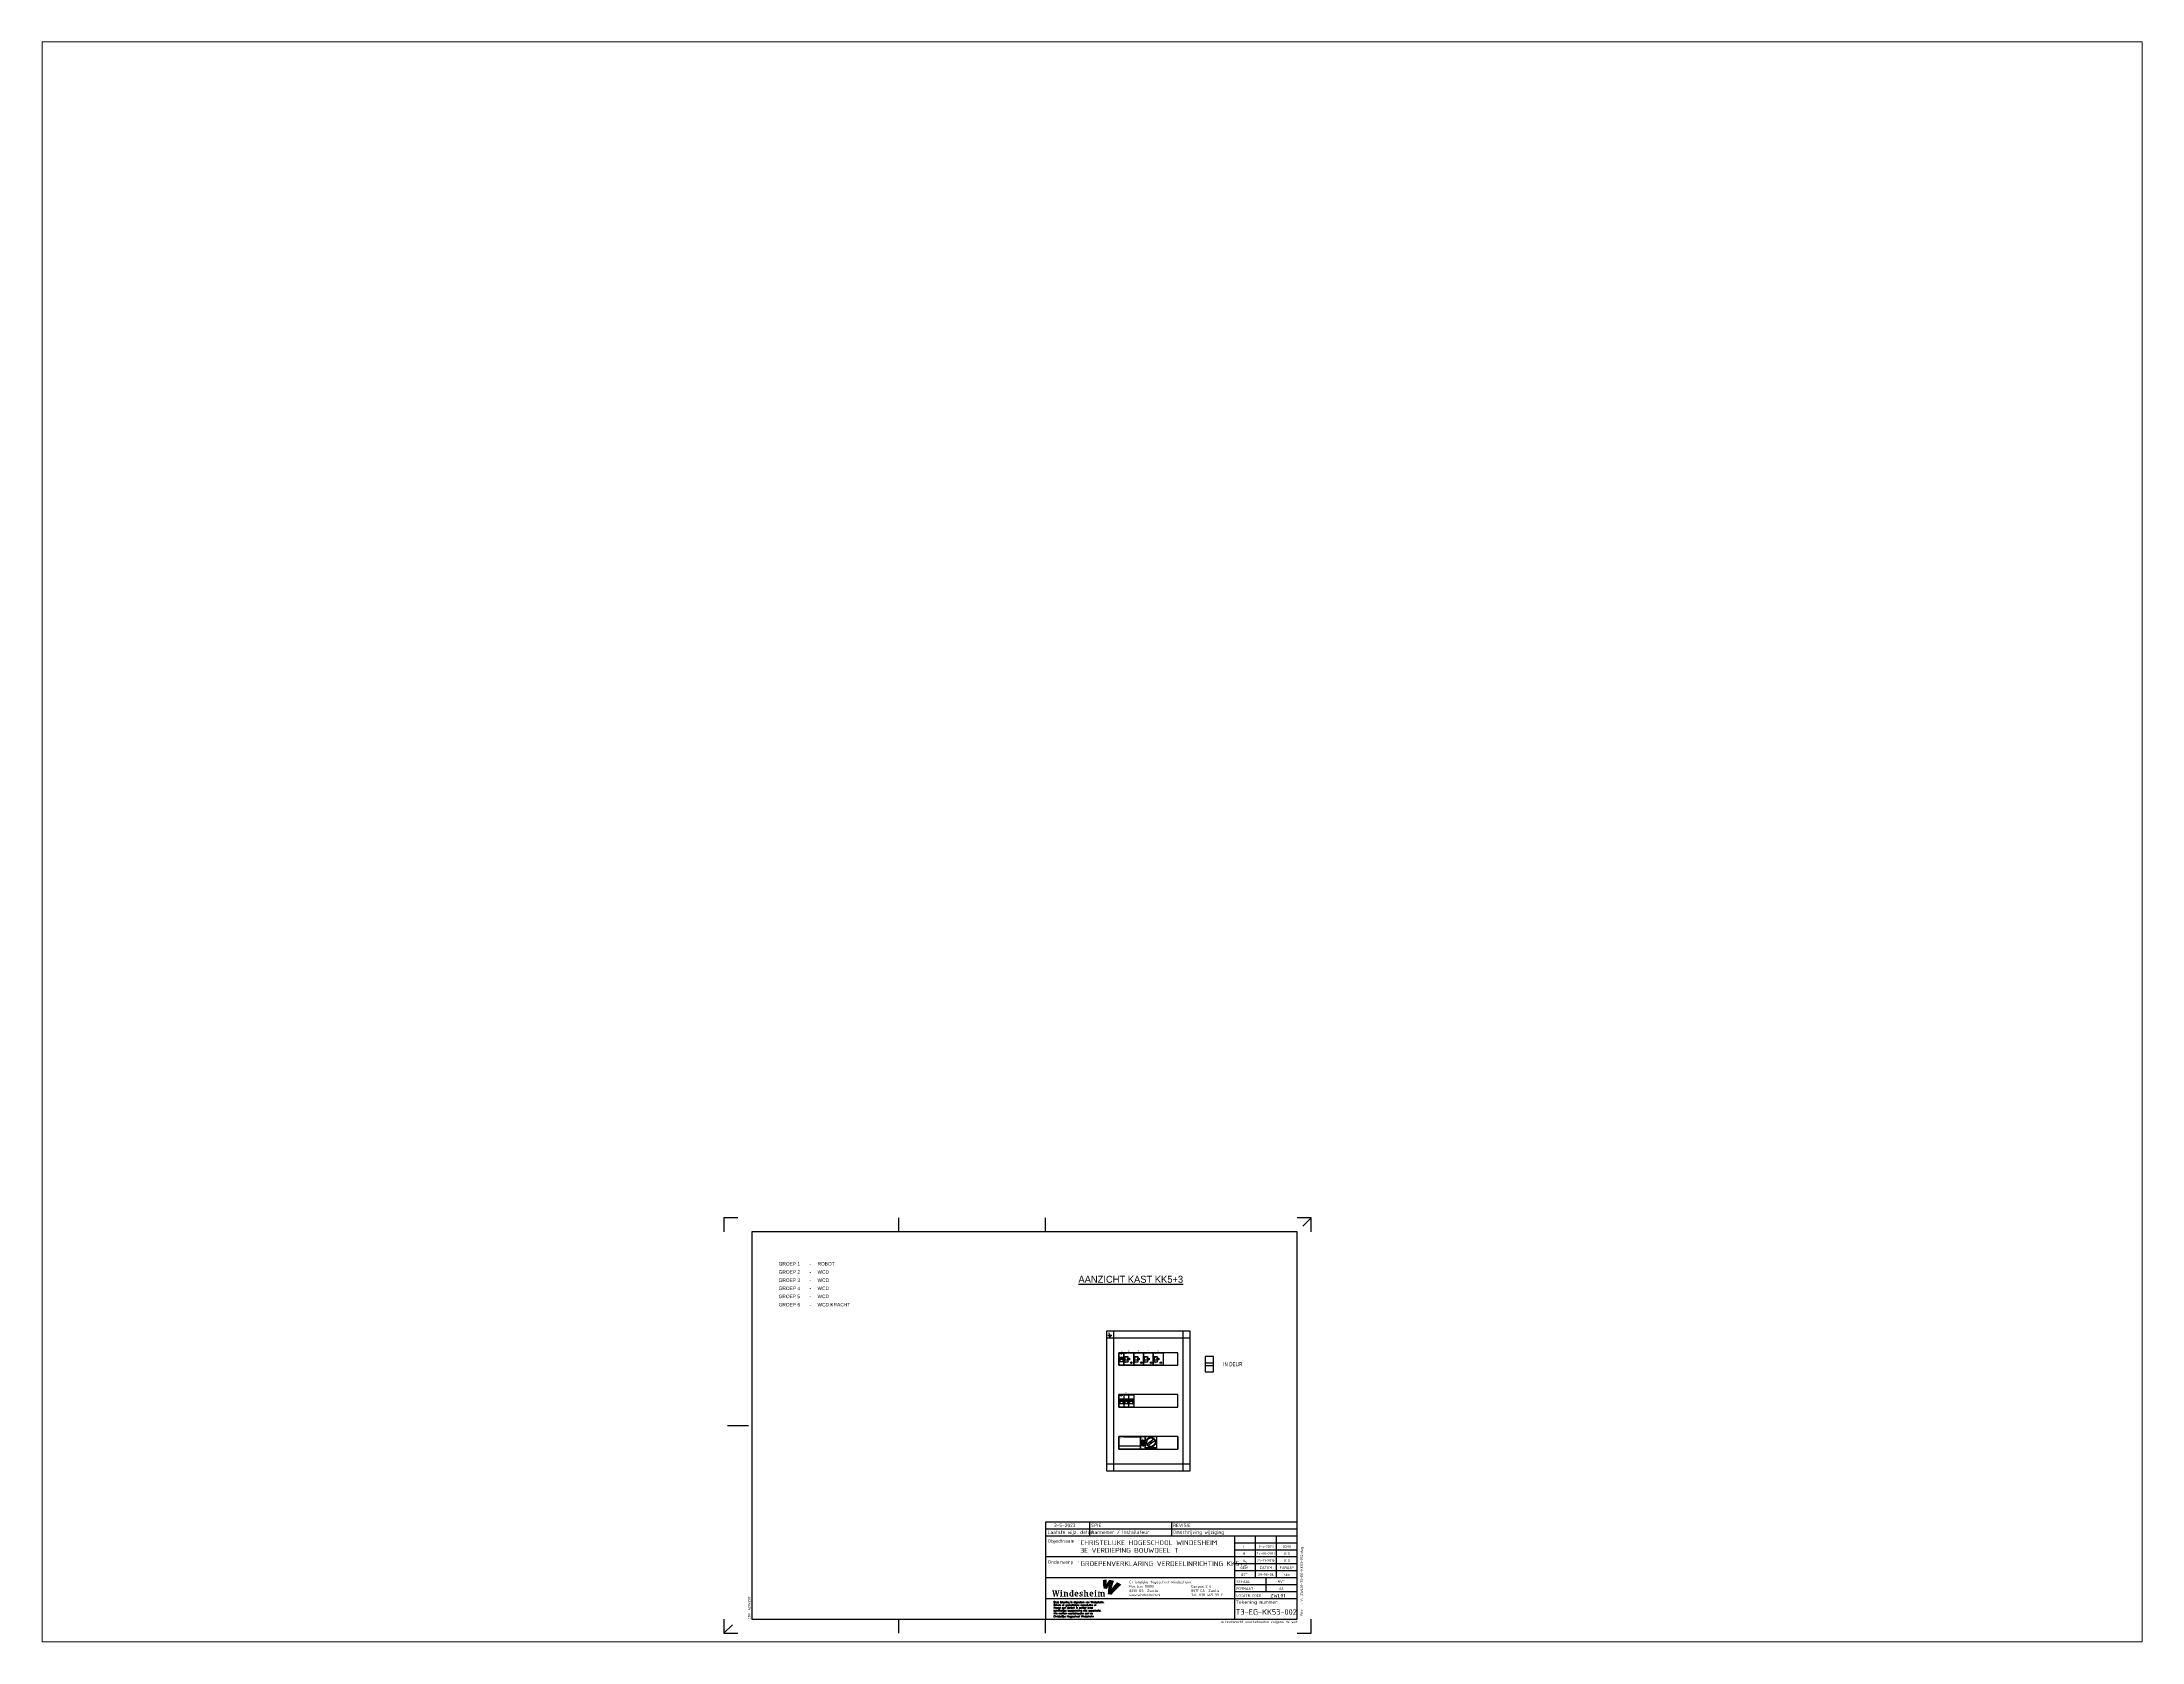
# Paper-space layout 'Layout1' of a CAD drawing. Header units: millimetres. Extents: x 27 to 240, y 20 to 183.
# The model-space entities are those that its viewports show. They can reach past a viewport. Long polylines and large blocks are cut down to what shows.
import ezdxf
from ezdxf.enums import TextEntityAlignment as Align

# ---------------------------------------------------------------- set-up
doc = ezdxf.new("R2010")
doc.units = ezdxf.units.MM
doc.layers.get('0').update_dxf_attribs({"linetype": 'CONTINUOUS'})
for name, color, linetype in [('00att018', 1, 'CONTINUOUS'), ('00att025', 2, 'CONTINUOUS'), ('00att035', 3, 'CONTINUOUS'), ('00att050', 4, 'CONTINUOUS'), ('00kad018', 1, 'CONTINUOUS'), ('00kad025', 2, 'CONTINUOUS'), ('00kad070', 5, 'CONTINUOUS'), ('BL$2----_KADER', 7, 'CONTINUOUS'), ('BL$4----_STEMPEL', 7, 'CONTINUOUS'), ('EL6-----', 7, 'CONTINUOUS'), ('KAST AANZICHT', 1, 'CONTINUOUS'), ('LAAG_1', 160, 'CONTINUOUS')]:
    doc.layers.add(name, color=color, linetype=linetype)
doc.styles.add('BERT', font='arial.ttf')
doc.styles.add('BURO-035', font='BUROFONT.shx', dxfattribs={"height": 3.5})
doc.styles.add('BURO-050', font='BUROFONT.shx', dxfattribs={"height": 5})
doc.styles.add('EDU', font='ROMANS.SHX', dxfattribs={"height": 2.5})
doc.styles.add('GREEN', font='txt')
doc.styles.add('ISO', font='isocp.shx')
doc.styles.add('NOOTER', font='arial.ttf')
doc.styles.get("Standard").update_dxf_attribs({"font": 'ISOCP'})

# ---------------------------------------------------------------- blocks, each defined once
blk = doc.blocks.new('a3-windesheim-hor')
at = {"layer": '00kad018', "color": 1}
for p, q in [((0, 297), (0, 287)), ((10, 297), (0, 297)), ((125, 287), (125, 297)), ((230, 287), (230, 297)), ((420, 297), (410, 297)), ((420, 297), (414, 291)), ((420, 287), (420, 297)), ((2.5, 148.5), (17.5, 148.5)), ((0, 10), (0, 0)), ((0, 0), (6, 6)), ((0, 0), (10, 0)), ((125, 0), (125, 10)), ((230, 0), (230, 10)), ((410, 0), (420, 0)), ((420, 0), (420, 10))]:
    blk.add_line(p, q, dxfattribs=at)
at = {"layer": '00kad070', "color": 5}
for p, q in [((20, 287), (20, 10)), ((410, 287), (20, 287)), ((410, 10), (410, 287)), ((20, 10), (410, 10))]:
    blk.add_line(p, q, dxfattribs=at)
at = {"layer": '00att018', "color": 1, "style": 'ISO'}
blk.add_text('afm. 420x297', height=1.8, rotation=90, dxfattribs=at).set_placement((19, 10))
blk.add_text('Auteursrecht voorbehouden volgens de wet', height=1.8, dxfattribs=at).set_placement((410.1, 7.2), align=Align.RIGHT)
blk = doc.blocks.new('AI9-BLK4')
at = {"layer": 'LAAG_1'}
h = blk.add_hatch(color=40, dxfattribs=at)
edge = h.paths.add_edge_path()
edge.add_spline(control_points=[(7.1, 7.2), (4.8, 4.7), (2.6, 2.6), (-0.7, -2.1), (0, 0.5), (1.3, 5.9), (2.6, 9), (0.7, 9.7), (-2.2, 10.3), (-4.1, 10.4), (-5.5, 8.8), (-7.5, 5.5), (-8.1, 4.4), (-8, 6.9), (-7.7, 9.3), (-7.6, 10.6), (-9.6, 10.7), (-11, 10.6), (-13.2, 10.3), (-13.3, 6), (-13.1, 2), (-12, -2), (-10.8, -2.1), (-7.6, -2.4), (-7.6, -2.4), (-7.1, -1.7), (-6.1, 0), (-5, 1.4), (-5.4, -0.9), (-5.9, -4.1), (-6.1, -7.2), (-6.1, -8.1), (-6.2, -9.1), (-6.2, -10.1), (-4.7, -10.2), (-1, -10.6), (-0.7, -10.6), (-0.7, -10.6), (-0.7, -10.6), (-0.7, -10.6), (-0.7, -10.6), (-0.7, -10.6), (-0.7, -10.6), (0.7, -8.8), (2.3, -7), (3.6, -5.5), (4.7, -4.4), (5.7, -3.3), (6.7, -2.4), (9.3, 0.1), (11.5, 2.1), (13.2, 3.5), (11, 5.1), (9.5, 6.1), (7.1, 7.2)], knot_values=[0, 0, 0, 0, 1, 1, 1, 2, 2, 2, 3, 3, 3, 4, 4, 4, 5, 5, 5, 6, 6, 6, 7, 7, 7, 8, 8, 8, 9, 9, 9, 10, 10, 10, 11, 11, 11, 12, 12, 12, 13, 13, 13, 14, 14, 14, 15, 15, 15, 16, 16, 16, 17, 17, 17, 18, 18, 18, 18], degree=3, periodic=0)
h = blk.add_hatch(color=154, dxfattribs=at)
edge = h.paths.add_edge_path()
edge.add_spline(control_points=[(-0.7, -10.6), (-0.7, -10.6), (-0.7, -10.6), (-0.7, -10.6), (-0.7, -10.6), (-0.7, -10.6), (-0.7, -10.6)], knot_values=[0, 0, 0, 0, 1, 1, 1, 2, 2, 2, 2], degree=3, periodic=0)
h = blk.add_hatch(color=154, dxfattribs=at)
edge = h.paths.add_edge_path()
edge.add_spline(control_points=[(-0.7, -10.6), (-0.7, -10.6), (-0.7, -10.6), (-0.7, -10.6), (-0.7, -10.6), (-0.7, -10.6), (-0.7, -10.6)], knot_values=[0, 0, 0, 0, 1, 1, 1, 2, 2, 2, 2], degree=3, periodic=0)
blk = doc.blocks.new('AI9-BLK3')
at = {"layer": 'LAAG_1'}
h = blk.add_hatch(color=154, dxfattribs=at)
edge = h.paths.add_edge_path()
edge.add_spline(control_points=[(-27.8, 3.2), (-27.8, 3.2), (-29.8, -4.7), (-29.8, -4.7), (-29.8, -4.7), (-31.2, -4.7), (-31.2, -4.7), (-31.2, -4.7), (-32.5, 1.8), (-32.5, 1.8), (-32.5, 1.8), (-33.9, -4.7), (-33.9, -4.7), (-33.9, -4.7), (-35.4, -4.7), (-35.4, -4.7), (-35.4, -4.7), (-37.2, 3.2), (-37.2, 3.2), (-37.2, 3.2), (-38, 3.2), (-38, 3.2), (-38, 3.2), (-38, 4.2), (-38, 4.2), (-38, 4.2), (-34.8, 4.2), (-34.8, 4.2), (-34.8, 4.2), (-34.8, 3.2), (-34.8, 3.2), (-34.8, 3.2), (-35.4, 3.2), (-35.4, 3.2), (-35.4, 3.2), (-34.4, -2.1), (-34.4, -2.1), (-34.4, -2.1), (-33.2, 3.3), (-33.2, 3.3), (-33.2, 3.3), (-33.7, 3.3), (-33.7, 3.3), (-33.7, 3.3), (-33.7, 4.2), (-33.7, 4.2), (-33.7, 4.2), (-31.3, 4.2), (-31.3, 4.2), (-31.3, 4.2), (-30.2, -2.1), (-30.2, -2.1), (-30.2, -2.1), (-29, 3.2), (-29, 3.2), (-29, 3.2), (-29.8, 3.2), (-29.8, 3.2), (-29.8, 3.2), (-29.8, 4.2), (-29.8, 4.2), (-29.8, 4.2), (-27.2, 4.2), (-27.2, 4.2), (-27.2, 4.2), (-27.2, 3.2), (-27.2, 3.2), (-27.2, 3.2), (-27.8, 3.2), (-27.8, 3.2)], knot_values=[0, 0, 0, 0, 1, 1, 1, 2, 2, 2, 3, 3, 3, 4, 4, 4, 5, 5, 5, 6, 6, 6, 7, 7, 7, 8, 8, 8, 9, 9, 9, 10, 10, 10, 11, 11, 11, 12, 12, 12, 13, 13, 13, 14, 14, 14, 15, 15, 15, 16, 16, 16, 17, 17, 17, 18, 18, 18, 19, 19, 19, 20, 20, 20, 21, 21, 21, 22, 22, 22, 23, 23, 23, 23], degree=3, periodic=0)
h = blk.add_hatch(color=154, dxfattribs=at)
edge = h.paths.add_edge_path()
edge.add_spline(control_points=[(-26.4, -4.7), (-26.4, -4.7), (-26.4, -3.9), (-26.4, -3.9), (-26.4, -3.9), (-25.5, -3.9), (-25.5, -3.9), (-25.5, -3.9), (-25.5, 1.2), (-25.5, 1.2), (-25.5, 1.2), (-26.4, 1.2), (-26.4, 1.2), (-26.4, 1.2), (-26.4, 2), (-26.4, 2), (-26.4, 2), (-23.8, 2), (-23.8, 2), (-23.8, 2), (-23.8, -3.9), (-23.8, -3.9), (-23.8, -3.9), (-22.9, -3.9), (-22.9, -3.9), (-22.9, -3.9), (-22.9, -4.7), (-22.9, -4.7), (-22.9, -4.7), (-26.4, -4.7), (-26.4, -4.7)], knot_values=[0, 0, 0, 0, 1, 1, 1, 2, 2, 2, 3, 3, 3, 4, 4, 4, 5, 5, 5, 6, 6, 6, 7, 7, 7, 8, 8, 8, 9, 9, 9, 10, 10, 10, 10], degree=3, periodic=0)
edge = h.paths.add_edge_path()
edge.add_spline(control_points=[(-24.7, 2.7), (-25.2, 2.7), (-25.7, 3.2), (-25.7, 3.7), (-25.7, 4.3), (-25.2, 4.8), (-24.7, 4.8), (-24.1, 4.8), (-23.6, 4.3), (-23.6, 3.7), (-23.6, 3.2), (-24.1, 2.7), (-24.7, 2.7)], knot_values=[0, 0, 0, 0, 1, 1, 1, 2, 2, 2, 3, 3, 3, 4, 4, 4, 4], degree=3, periodic=0)
h = blk.add_hatch(color=154, dxfattribs=at)
edge = h.paths.add_edge_path()
edge.add_spline(control_points=[(-17, -4.7), (-17, -4.7), (-17, -0.9), (-17, -0.9), (-17, -0.3), (-17.2, 0.2), (-17.5, 0.5), (-17.9, 0.9), (-18.3, 1.1), (-18.9, 1.1), (-19, 1.1), (-19, 1.1), (-19.1, 1.1), (-19.1, 1.1), (-19.1, -3.9), (-19.1, -3.9), (-19.1, -3.9), (-18.2, -3.9), (-18.2, -3.9), (-18.2, -3.9), (-18.2, -4.7), (-18.2, -4.7), (-18.2, -4.7), (-21.7, -4.7), (-21.7, -4.7), (-21.7, -4.7), (-21.7, -3.9), (-21.7, -3.9), (-21.7, -3.9), (-20.8, -3.9), (-20.8, -3.9), (-20.8, -3.9), (-20.8, 1.2), (-20.8, 1.2), (-20.8, 1.2), (-21.7, 1.2), (-21.7, 1.2), (-21.7, 1.2), (-21.7, 2), (-21.7, 2), (-21.7, 2), (-19.4, 2), (-19.4, 2), (-19.1, 2), (-18.9, 2), (-18.6, 2), (-17, 2), (-16.3, 1.9), (-15.9, 1.4), (-15.5, 1), (-15.3, 0.6), (-15.3, -0.2), (-15.3, -0.2), (-15.3, -3.9), (-15.3, -3.9), (-15.3, -3.9), (-14.5, -3.9), (-14.5, -3.9), (-14.5, -3.9), (-14.5, -4.7), (-14.5, -4.7), (-14.5, -4.7), (-17, -4.7), (-17, -4.7)], knot_values=[0, 0, 0, 0, 1, 1, 1, 2, 2, 2, 3, 3, 3, 4, 4, 4, 5, 5, 5, 6, 6, 6, 7, 7, 7, 8, 8, 8, 9, 9, 9, 10, 10, 10, 11, 11, 11, 12, 12, 12, 13, 13, 13, 14, 14, 14, 15, 15, 15, 16, 16, 16, 17, 17, 17, 18, 18, 18, 19, 19, 19, 20, 20, 20, 21, 21, 21, 21], degree=3, periodic=0)
h = blk.add_hatch(color=154, dxfattribs=at)
edge = h.paths.add_edge_path(flags=16)
edge.add_spline(control_points=[(-6.8, -4.7), (-6.8, -4.7), (-6.8, -3.9), (-6.8, -3.9), (-6.8, -3.9), (-7.6, -3.9), (-7.6, -3.9), (-7.6, -3.9), (-7.6, 4.5), (-7.6, 4.5), (-7.6, 4.5), (-10.2, 4.5), (-10.2, 4.5), (-10.2, 4.5), (-10.2, 3.6), (-10.2, 3.6), (-10.2, 3.6), (-9.3, 3.6), (-9.3, 3.6), (-9.3, 3.6), (-9.3, 2), (-9.3, 2), (-9.6, 2), (-9.8, 2), (-10.2, 2), (-11.9, 2), (-13.2, 0.7), (-13.2, -1.5), (-13.2, -3.8), (-12.3, -4.8), (-10.3, -4.8), (-9.9, -4.8), (-9.3, -4.7), (-9.1, -4.7), (-9.1, -4.7), (-6.8, -4.7), (-6.8, -4.7)], knot_values=[0, 0, 0, 0, 1, 1, 1, 2, 2, 2, 3, 3, 3, 4, 4, 4, 5, 5, 5, 6, 6, 6, 7, 7, 7, 8, 8, 8, 9, 9, 9, 10, 10, 10, 11, 11, 11, 12, 12, 12, 12], degree=3, periodic=0)
edge = h.paths.add_edge_path()
edge.add_spline(control_points=[(-9.3, -3.7), (-9.5, -3.8), (-9.6, -3.8), (-9.8, -3.8), (-10.8, -3.8), (-11.5, -3.1), (-11.5, -1.2), (-11.5, 0.4), (-10.9, 1.1), (-10, 1.1), (-9.7, 1.1), (-9.5, 1), (-9.3, 1), (-9.3, 1), (-9.3, -3.7), (-9.3, -3.7)], knot_values=[0, 0, 0, 0, 1, 1, 1, 2, 2, 2, 3, 3, 3, 4, 4, 4, 5, 5, 5, 5], degree=3, periodic=0)
h = blk.add_hatch(color=154, dxfattribs=at)
edge = h.paths.add_edge_path(flags=16)
edge.add_spline(control_points=[(-0.4, -1.4), (-0.4, 1), (-1.2, 2.1), (-3, 2.1), (-4.8, 2.1), (-5.9, 0.7), (-5.9, -1.4), (-5.9, -3.6), (-4.8, -4.8), (-2.7, -4.8), (-1.9, -4.8), (-1.2, -4.6), (-0.7, -4.4), (-0.7, -4.4), (-0.7, -3.5), (-0.7, -3.5), (-1.2, -3.6), (-1.6, -3.6), (-2, -3.6), (-3.4, -3.6), (-4.2, -2.5), (-4.2, -1.4), (-4.2, -1.4), (-0.4, -1.4), (-0.4, -1.4)], knot_values=[0, 0, 0, 0, 1, 1, 1, 2, 2, 2, 3, 3, 3, 4, 4, 4, 5, 5, 5, 6, 6, 6, 7, 7, 7, 8, 8, 8, 8], degree=3, periodic=0)
edge = h.paths.add_edge_path()
edge.add_spline(control_points=[(-2.2, -0.5), (-2.2, -0.5), (-4.2, -0.5), (-4.2, -0.5), (-4.2, 0.5), (-3.8, 1.1), (-3.2, 1.1), (-2.6, 1.1), (-2.2, 0.6), (-2.2, -0.5)], knot_values=[0, 0, 0, 0, 1, 1, 1, 2, 2, 2, 3, 3, 3, 3], degree=3, periodic=0)
h = blk.add_hatch(color=154, dxfattribs=at)
edge = h.paths.add_edge_path()
edge.add_spline(control_points=[(3.2, -4.8), (2.4, -4.8), (1.5, -4.6), (1.3, -4.5), (1.3, -4.5), (1.3, -2.7), (1.3, -2.7), (1.3, -2.7), (2.3, -2.7), (2.3, -2.7), (2.3, -2.7), (2.3, -3.6), (2.3, -3.6), (2.6, -3.7), (2.9, -3.8), (3.3, -3.8), (4.1, -3.8), (4.5, -3.5), (4.5, -3), (4.5, -2.5), (4.1, -2.3), (3.5, -2.1), (3.5, -2.1), (2.7, -1.8), (2.7, -1.8), (1.8, -1.5), (1.3, -1), (1.3, 0.1), (1.3, 1.2), (2.3, 2.1), (3.9, 2.1), (4.6, 2.1), (5.3, 2), (5.7, 1.9), (5.7, 1.9), (5.7, 0), (5.7, 0), (5.7, 0), (4.7, 0), (4.7, 0), (4.7, 0), (4.7, 1), (4.7, 1), (4.4, 1.1), (4.2, 1.1), (3.9, 1.1), (3.2, 1.1), (2.8, 0.8), (2.8, 0.4), (2.8, 0), (3, -0.2), (3.6, -0.4), (3.6, -0.4), (4.4, -0.7), (4.4, -0.7), (5.4, -1), (6, -1.6), (6, -2.6), (6, -4), (4.8, -4.8), (3.2, -4.8)], knot_values=[0, 0, 0, 0, 1, 1, 1, 2, 2, 2, 3, 3, 3, 4, 4, 4, 5, 5, 5, 6, 6, 6, 7, 7, 7, 8, 8, 8, 9, 9, 9, 10, 10, 10, 11, 11, 11, 12, 12, 12, 13, 13, 13, 14, 14, 14, 15, 15, 15, 16, 16, 16, 17, 17, 17, 18, 18, 18, 19, 19, 19, 20, 20, 20, 20], degree=3, periodic=0)
h = blk.add_hatch(color=154, dxfattribs=at)
edge = h.paths.add_edge_path()
edge.add_spline(control_points=[(11.8, -4.7), (11.8, -4.7), (11.8, -1), (11.8, -1), (11.8, -0.3), (11.7, 0.2), (11.3, 0.5), (10.9, 0.9), (10.5, 1.1), (10, 1.1), (9.9, 1.1), (9.8, 1.1), (9.7, 1.1), (9.7, 1.1), (9.7, -3.9), (9.7, -3.9), (9.7, -3.9), (10.6, -3.9), (10.6, -3.9), (10.6, -3.9), (10.6, -4.7), (10.6, -4.7), (10.6, -4.7), (7.1, -4.7), (7.1, -4.7), (7.1, -4.7), (7.1, -3.9), (7.1, -3.9), (7.1, -3.9), (8, -3.9), (8, -3.9), (8, -3.9), (8, 3.6), (8, 3.6), (8, 3.6), (7.2, 3.6), (7.2, 3.6), (7.2, 3.6), (7.2, 4.5), (7.2, 4.5), (7.2, 4.5), (9.7, 4.5), (9.7, 4.5), (9.7, 4.5), (9.7, 2), (9.7, 2), (9.9, 2), (10.2, 2), (10.5, 2), (11.9, 2), (12.5, 1.8), (13, 1.4), (13.4, 1), (13.5, 0.5), (13.5, -0.2), (13.5, -0.2), (13.5, -3.9), (13.5, -3.9), (13.5, -3.9), (14.3, -3.9), (14.3, -3.9), (14.3, -3.9), (14.3, -4.7), (14.3, -4.7), (14.3, -4.7), (11.8, -4.7), (11.8, -4.7)], knot_values=[0, 0, 0, 0, 1, 1, 1, 2, 2, 2, 3, 3, 3, 4, 4, 4, 5, 5, 5, 6, 6, 6, 7, 7, 7, 8, 8, 8, 9, 9, 9, 10, 10, 10, 11, 11, 11, 12, 12, 12, 13, 13, 13, 14, 14, 14, 15, 15, 15, 16, 16, 16, 17, 17, 17, 18, 18, 18, 19, 19, 19, 20, 20, 20, 21, 21, 21, 22, 22, 22, 22], degree=3, periodic=0)
h = blk.add_hatch(color=154, dxfattribs=at)
edge = h.paths.add_edge_path(flags=16)
edge.add_spline(control_points=[(21.1, -1.4), (21.1, 1), (20.4, 2.1), (18.5, 2.1), (16.7, 2.1), (15.6, 0.7), (15.6, -1.4), (15.6, -3.6), (16.8, -4.8), (18.9, -4.8), (19.6, -4.8), (20.3, -4.6), (20.8, -4.4), (20.8, -4.4), (20.8, -3.5), (20.8, -3.5), (20.4, -3.6), (19.9, -3.6), (19.5, -3.6), (18.1, -3.6), (17.3, -2.5), (17.3, -1.4), (17.3, -1.4), (21.1, -1.4), (21.1, -1.4)], knot_values=[0, 0, 0, 0, 1, 1, 1, 2, 2, 2, 3, 3, 3, 4, 4, 4, 5, 5, 5, 6, 6, 6, 7, 7, 7, 8, 8, 8, 8], degree=3, periodic=0)
edge = h.paths.add_edge_path()
edge.add_spline(control_points=[(19.3, -0.5), (19.3, -0.5), (17.3, -0.5), (17.3, -0.5), (17.3, 0.5), (17.8, 1.1), (18.4, 1.1), (18.9, 1.1), (19.3, 0.6), (19.3, -0.5)], knot_values=[0, 0, 0, 0, 1, 1, 1, 2, 2, 2, 3, 3, 3, 3], degree=3, periodic=0)
h = blk.add_hatch(color=154, dxfattribs=at)
edge = h.paths.add_edge_path()
edge.add_spline(control_points=[(22.5, -4.7), (22.5, -4.7), (22.5, -3.9), (22.5, -3.9), (22.5, -3.9), (23.4, -3.9), (23.4, -3.9), (23.4, -3.9), (23.4, 1.2), (23.4, 1.2), (23.4, 1.2), (22.5, 1.2), (22.5, 1.2), (22.5, 1.2), (22.5, 2), (22.5, 2), (22.5, 2), (25.1, 2), (25.1, 2), (25.1, 2), (25.1, -3.9), (25.1, -3.9), (25.1, -3.9), (26, -3.9), (26, -3.9), (26, -3.9), (26, -4.7), (26, -4.7), (26, -4.7), (22.5, -4.7), (22.5, -4.7)], knot_values=[0, 0, 0, 0, 1, 1, 1, 2, 2, 2, 3, 3, 3, 4, 4, 4, 5, 5, 5, 6, 6, 6, 7, 7, 7, 8, 8, 8, 9, 9, 9, 10, 10, 10, 10], degree=3, periodic=0)
edge = h.paths.add_edge_path()
edge.add_spline(control_points=[(24.2, 2.7), (23.6, 2.7), (23.2, 3.2), (23.2, 3.7), (23.2, 4.3), (23.6, 4.8), (24.2, 4.8), (24.8, 4.8), (25.3, 4.3), (25.3, 3.7), (25.3, 3.2), (24.8, 2.7), (24.2, 2.7)], knot_values=[0, 0, 0, 0, 1, 1, 1, 2, 2, 2, 3, 3, 3, 4, 4, 4, 4], degree=3, periodic=0)
h = blk.add_hatch(color=154, dxfattribs=at)
edge = h.paths.add_edge_path()
edge.add_spline(control_points=[(35.5, -4.7), (35.5, -4.7), (35.5, -0.9), (35.5, -0.9), (35.5, -0.3), (35.3, 0.2), (35, 0.5), (34.7, 0.9), (34.2, 1.1), (33.5, 1.1), (33.4, 1.1), (33.3, 1), (33.2, 1), (33.4, 0.8), (33.5, 0.3), (33.5, -0.1), (33.5, -0.1), (33.5, -3.9), (33.5, -3.9), (33.5, -3.9), (34.3, -3.9), (34.3, -3.9), (34.3, -3.9), (34.3, -4.7), (34.3, -4.7), (34.3, -4.7), (31.8, -4.7), (31.8, -4.7), (31.8, -4.7), (31.8, -0.9), (31.8, -0.9), (31.8, -0.2), (31.6, 0.2), (31.3, 0.5), (30.9, 0.9), (30.5, 1.1), (30, 1.1), (30, 1.1), (29.9, 1.1), (29.8, 1.1), (29.8, 1.1), (29.8, -3.9), (29.8, -3.9), (29.8, -3.9), (30.6, -3.9), (30.6, -3.9), (30.6, -3.9), (30.6, -4.7), (30.6, -4.7), (30.6, -4.7), (27.2, -4.7), (27.2, -4.7), (27.2, -4.7), (27.2, -3.9), (27.2, -3.9), (27.2, -3.9), (28.1, -3.9), (28.1, -3.9), (28.1, -3.9), (28.1, 1.2), (28.1, 1.2), (28.1, 1.2), (27.2, 1.2), (27.2, 1.2), (27.2, 1.2), (27.2, 2), (27.2, 2), (27.2, 2), (29.6, 2), (29.6, 2), (29.9, 2), (30.2, 2), (30.4, 2), (31.4, 2), (31.9, 1.9), (32.5, 1.7), (33, 1.9), (33.7, 2), (34.5, 2), (35.6, 2), (36.3, 1.8), (36.7, 1.4), (37.1, 1), (37.2, 0.5), (37.2, -0.1), (37.2, -0.1), (37.2, -3.9), (37.2, -3.9), (37.2, -3.9), (38, -3.9), (38, -3.9), (38, -3.9), (38, -4.7), (38, -4.7), (38, -4.7), (35.5, -4.7), (35.5, -4.7)], knot_values=[0, 0, 0, 0, 1, 1, 1, 2, 2, 2, 3, 3, 3, 4, 4, 4, 5, 5, 5, 6, 6, 6, 7, 7, 7, 8, 8, 8, 9, 9, 9, 10, 10, 10, 11, 11, 11, 12, 12, 12, 13, 13, 13, 14, 14, 14, 15, 15, 15, 16, 16, 16, 17, 17, 17, 18, 18, 18, 19, 19, 19, 20, 20, 20, 21, 21, 21, 22, 22, 22, 23, 23, 23, 24, 24, 24, 25, 25, 25, 26, 26, 26, 27, 27, 27, 28, 28, 28, 29, 29, 29, 30, 30, 30, 31, 31, 31, 32, 32, 32, 32], degree=3, periodic=0)
blk = doc.blocks.new('CHW_ONDERHOEK')
at = {"layer": '00kad025', "color": 2}
for p, q in [((-190, 79.5), (-190, 69.5)), ((-10, 79.5), (-190, 79.5)), ((-158.5, 79.5), (-158.5, 69.5)), ((-100, 79.5), (-100, 69.5)), ((-10, 74.5), (-190, 74.5)), ((-10, 64.5), (-55, 64.5)), ((-40, 69.5), (-40, 39.5)), ((-25, 69.5), (-25, 39.5)), ((-10, 59.5), (-55, 59.5)), ((-10, 54.5), (-55, 54.5)), ((-10, 49.5), (-55, 49.5)), ((-32.5, 39.5), (-32.5, 34.5)), ((-32.5, 34.5), (-32.5, 29.5))]:
    blk.add_line(p, q, dxfattribs=at)
at = {"layer": '00kad070', "color": 5}
for p, q in [((-10, 69.5), (-190, 69.5)), ((-190, 69.5), (-190, 10)), ((-55, 69.5), (-55, 10)), ((-55, 54.5), (-190, 54.5)), ((-10, 39.5), (-190, 39.5)), ((-10, 44.5), (-55, 44.5)), ((-10, 34.5), (-55, 34.5)), ((-55, 24.5), (-190, 24.5)), ((-10, 29.5), (-55, 29.5)), ((-10, 24.5), (-55, 24.5))]:
    blk.add_line(p, q, dxfattribs=at)
at = {"color": 7, "xscale": 0.5, "yscale": 0.5, "zscale": 0.5}
for name, p in [('AI9-BLK3', (-166.4, 28.6)), ('AI9-BLK4', (-142.4, 32.9))]:
    blk.add_blockref(name, p, dxfattribs=at)
at = {"color": 1, "style": 'ISO'}
for s, p in [('Christelijke Hogeschool Windesheim', (-130.2, 35.7)), ('Postbus 10090', (-130.2, 32.6)), ('8000 GB  Zwolle', (-130.2, 29.5)), ('Campus 2-6', (-85.9, 32.6)), ('8017 CA  Zwolle', (-85.9, 29.5)), ('www.windesheim.nl', (-130.2, 26.5)), ('Tel. 038 469 99 11', (-85.9, 26.5))]:
    blk.add_text(s, height=1.8, dxfattribs=at).set_placement(p)
at = {"layer": '00att018', "color": 1, "style": 'ISO'}
for s, p in [('GEW', (-48, 46)), ('DATUM', (-32.5, 46)), ('PARAAF', (-17.5, 46)), ('GET', (-48, 41))]:
    blk.add_text(s, height=1.8, dxfattribs=at).set_placement(p, align=Align.CENTER)
for s, p in [('SCHAAL', (-53.5, 36)), ('FORMAAT', (-53.5, 31))]:
    blk.add_text(s, height=1.8, dxfattribs=at).set_placement(p)
at = {"layer": '00att018', "color": 1, "linetype": 'Continuous', "style": 'EDU'}
for s, p in [('Deze tekening is eigendom van Windesheim.', (-184.2, 21.6)), ('Gehele of gedeeltelijke reproduktie of', (-184.2, 19.6)), ('inzage aan derden is zonder onze', (-184.2, 17.6)), ('schriftelijke toestemming niet geoorloofd.', (-184.2, 15.6)), ('Alle rechten voorbehouden aan de', (-184.2, 13.6)), ('Christelijke Hogeschool Windesheim', (-184.2, 11.4))]:
    blk.add_text(s, height=1.2, dxfattribs=at).set_placement(p)
at = {"layer": '00att018', "color": 1, "style": 'ISO', "width": 0.9}
blk.add_text('....\\\\', height=1.8, rotation=90, dxfattribs=at).set_placement((-6, 20.5))
at = {"layer": '00att018', "color": 1, "style": 'ISO'}
blk.add_text('File:', height=1.8, rotation=90, dxfattribs=at).set_placement((-6, 12.5))
for tag, p in [('WZ_CODED', (-48, 66.1)), ('WZ_CODEC', (-48, 61.1)), ('WZ_DATUMD', (-32.5, 66.1)), ('WZ_DATUMC', (-32.5, 61.1)), ('WZ_WZGOEDD', (-17.5, 66.1)), ('WZ_WZGOEDC', (-17.5, 61.1)), ('WZ_CODEA', (-48, 51.1)), ('WZ_CODEB', (-48, 56.1)), ('WZ_DATUMB', (-32.5, 56.1)), ('WZ_DATUMA', (-32.5, 51.1)), ('WZ_WZGOEDB', (-17.5, 56.1)), ('WZ_WZGOEDA', (-17.5, 51.1)), ('TKDATCREAT', (-32.5, 41)), ('TKFORMAAT', (-21.5, 31)), ('TKSCHAAL', (-21.5, 36)), ('TKINIT', (-17.5, 41))]:
    blk.add_attdef(tag, text='', height=1.8, dxfattribs=at).set_placement(p, align=Align.CENTER)
blk.add_attdef('DWGNAME', (-6, 26.9), '', height=1.8, rotation=90, dxfattribs=at)
at = {"layer": '00att025', "color": 2, "style": 'ISO'}
for s, p in [('Objectnaam', (-188.5, 64.7)), ('Onderwerp', (-188.5, 49.7)), ('Tekening nummer', (-54, 21))]:
    blk.add_text(s, height=2.5, dxfattribs=at).set_placement(p)
at = {"layer": '00att025', "style": 'ISO'}
for p in [(-167, 64.7), (-167, 49.8)]:
    blk.add_text(':', height=2.5, dxfattribs=at).set_placement(p)
at = {"layer": '00att025', "color": 1, "style": 'ISO'}
blk.add_text('LOCATIE CODE :', height=1.8, dxfattribs=at).set_placement((-53.5, 26))
at = {"layer": '00att025', "color": 2, "style": 'ISO'}
for tag, p in [('WZ_DATUM', (-184, 75.9)), ('WZ_AANNEMER_INSTALATEUR', (-157.5, 75.9)), ('WZ_OMSCHR', (-99, 75.9))]:
    blk.add_attdef(tag, p, '', height=2.5, dxfattribs=at)
at = {"layer": '00att025', "color": 3, "style": 'ISO'}
blk.add_attdef('TKVRIJ2', text='', height=2.5, dxfattribs=at).set_placement((-24, 25.6), align=Align.CENTER)
at = {"layer": '00att035', "color": 3, "style": 'ISO'}
for s, p in [('Laatste wijz. datum', (-188.5, 71)), ('Aannemer / Installateur', (-157.5, 71)), ('Omschrijving wijziging', (-99, 71))]:
    blk.add_text(s, height=2.5, dxfattribs=at).set_placement(p)
for tag, p in [('TK1OMSCHR', (-165.1, 57.5)), ('PROMSCHR', (-165.1, 63)), ('TK2OMSCHR', (-165.1, 48)), ('TKVRIJ1', (-165.1, 42.5))]:
    blk.add_attdef(tag, p, '', height=3.5, dxfattribs=at)
at = {"layer": '00att050', "color": 4, "style": 'ISO'}
blk.add_attdef('TKFASE', text='', height=5, dxfattribs=at).set_placement((-14.5, 82), align=Align.RIGHT)
blk.add_attdef('TKTEKNR', text='', height=5, dxfattribs=at).set_placement((-32.2, 13.2), align=Align.CENTER)
blk = doc.blocks.new('HAG08')
at = {"color": 0}
for p, q in [((-16.5, -3.5), (-16.5, -0.8)), ((-16.5, -0.8), (-16.5, -0.8)), ((-16.5, -2.6), (-15.6, -1.7)), ((-15.6, -1.7), (-15.2, -1.7)), ((-15.2, -1.7), (-14.7, -2.2)), ((-14.7, -2.2), (-14.7, -3.5)), ((-14.7, -3.5), (-14.7, -3.5)), ((-13.8, -2.2), (-13.4, -1.7)), ((-13.8, -3.1), (-13.8, -2.2)), ((-13.4, -3.5), (-13.8, -3.1)), ((-13.4, -1.7), (-13, -1.7)), ((-13, -3.5), (-13.4, -3.5)), ((-13, -1.7), (-12.5, -2.2)), ((-12.5, -3.1), (-13, -3.5)), ((-12.5, -2.2), (-12.5, -3.1)), ((-12.5, -3.1), (-12.1, -3.5)), ((-12.1, -3.5), (-12.1, -3.5)), ((-10.2, -18.8), (-12, -18.8)), ((-12, -18.8), (-12, -21.5)), ((-12, -21.5), (-10.2, -21.5)), ((-12, -21.5), (-12, -21.5)), ((-10.7, -1.7), (-11.2, -2.2)), ((-11.2, -2.2), (-11.2, -3.1)), ((-11.2, -3.1), (-10.7, -3.5)), ((-11.2, -3.9), (-10.7, -4.4)), ((-9.9, -1.7), (-10.7, -1.7)), ((-10.7, -3.5), (-9.4, -3.5)), ((-10.7, -4.4), (-9.9, -4.4)), ((-10.2, -21.5), (-10.2, -18.8)), ((-9.4, -2.2), (-9.9, -1.7)), ((-9.9, -4.4), (-9.4, -3.9)), ((-9.4, -3.9), (-9.4, -2.2)), ((-9.4, -3.5), (-9.4, -3.5)), ((-9.3, -21.5), (-9.3, -18.8)), ((-9.3, -18.8), (-7.6, -18.8)), ((-9.3, -20.2), (-8.5, -20.2)), ((-8.1, -1.7), (-8.5, -2.2)), ((-8.5, -2.2), (-8.5, -3.1)), ((-8.5, -2.6), (-7.2, -2.6)), ((-8.5, -3.1), (-8.1, -3.5)), ((-8.5, -20.2), (-8.5, -20.2)), ((-7.2, -1.7), (-8.1, -1.7)), ((-8.1, -3.5), (-7.2, -3.5)), ((-7.6, -18.8), (-7.6, -18.8)), ((-6.8, -2.2), (-7.2, -1.7)), ((-7.2, -2.6), (-6.8, -2.2)), ((-7.2, -3.5), (-7.2, -3.5)), ((-6.7, -21.5), (-6.7, -18.8)), ((-6.7, -18.8), (-4.9, -18.8)), ((-6.7, -20.2), (-5.8, -20.2)), ((-5.9, -1.7), (-5.9, -3.5)), ((-5.9, -2.6), (-5, -1.7)), ((-5.9, -3.5), (-5.9, -3.5)), ((-5.8, -20.2), (-5.8, -20.2)), ((-5, -1.7), (-4.6, -1.7)), ((-4.9, -18.8), (-4.9, -18.8)), ((-4.6, -1.7), (-4.1, -2.2)), ((-4.1, -2.2), (-4.1, -2.2))]:
    blk.add_line(p, q, dxfattribs=at)
for points in [[(-17.5, -45), (-17.5, 0), (0, 0), (0, -45)], [(-16.5, -29.5), (-16.5, -15.5), (-14.5, -15.5), (-14.5, -29.5)], [(-14.5, -17.5), (-14.5, -15.5), (-3, -15.5), (-3, -17.5)], [(-14.5, -32.5), (-14.5, -23.5), (-3, -23.5), (-3, -32.5)], [(-3, -29.5), (-3, -15.5), (-1, -15.5), (-1, -29.5)]]:
    blk.add_lwpolyline(points, close=True, dxfattribs=at)
blk = doc.blocks.new('HAG07')
at = {"color": 0}
for p, q in [((0.2, 8.9), (0.2, 9.4)), ((0.2, 9.4), (0.2, 9.4)), ((0.2, 9), (0.4, 9.2)), ((0.4, 9.2), (0.5, 9.2)), ((0.5, 9.2), (0.6, 9.1)), ((0.6, 9.1), (0.6, 8.9)), ((0.6, 8.9), (0.6, 8.9)), ((0.8, 9.1), (0.9, 9.2)), ((0.8, 8.9), (0.8, 9.1)), ((0.9, 8.9), (0.8, 8.9)), ((0.9, 9.2), (1, 9.2)), ((1, 8.9), (0.9, 8.9)), ((1, 9.2), (1.1, 9.1)), ((1.1, 8.9), (1, 8.9)), ((1.1, 9.1), (1.1, 8.9)), ((1.1, 8.9), (1.2, 8.9)), ((1.2, 8.9), (1.2, 8.9)), ((1.6, 5.6), (1.2, 5.6)), ((1.2, 5.6), (1.2, 5)), ((1.2, 5), (1.6, 5)), ((1.2, 5), (1.2, 5)), ((1.6, 9.2), (1.4, 9.2)), ((1.4, 9.2), (1.4, 9.1)), ((1.4, 9.1), (1.4, 8.9)), ((1.4, 8.9), (1.4, 8.9)), ((1.4, 8.9), (1.7, 8.9)), ((1.4, 8.8), (1.4, 8.7)), ((1.4, 8.7), (1.6, 8.7)), ((1.7, 9.1), (1.6, 9.2)), ((1.6, 8.7), (1.7, 8.8)), ((1.6, 5), (1.6, 5.6)), ((1.7, 8.8), (1.7, 9.1)), ((1.7, 8.9), (1.7, 8.9)), ((1.7, 5), (1.7, 5.6)), ((1.7, 5.6), (2.1, 5.6)), ((1.7, 5.3), (1.9, 5.3)), ((2, 9.2), (1.9, 9.1)), ((1.9, 9.1), (1.9, 8.9)), ((1.9, 9), (2.2, 9)), ((1.9, 8.9), (2, 8.9)), ((1.9, 5.3), (1.9, 5.3)), ((2.2, 9.2), (2, 9.2)), ((2, 8.9), (2.2, 8.9)), ((2.1, 5.6), (2.1, 5.6)), ((2.3, 9.1), (2.2, 9.2)), ((2.2, 9), (2.3, 9.1)), ((2.2, 8.9), (2.2, 8.9)), ((2.3, 5), (2.3, 5.6)), ((2.3, 5.6), (2.7, 5.6)), ((2.3, 5.3), (2.5, 5.3)), ((2.5, 9.2), (2.5, 8.9)), ((2.5, 9), (2.7, 9.2)), ((2.5, 8.9), (2.5, 8.9)), ((2.5, 5.3), (2.5, 5.3)), ((2.7, 9.2), (2.8, 9.2)), ((2.7, 5.6), (2.7, 5.6)), ((2.8, 9.2), (2.9, 9.1)), ((2.9, 9.1), (2.9, 9.1)), ((3.1, 2.7), (4.4, 2.7)), ((3.5, 3.3), (3.9, 3.3)), ((3.7, 9.6), (3.7, 9.1)), ((3.7, 8.8), (3.7, 0)), ((5.3, 5.6), (4.9, 5.6)), ((4.9, 5.6), (4.9, 5)), ((4.9, 5), (5.3, 5)), ((4.9, 5), (4.9, 5)), ((5.3, 5), (5.3, 5.6)), ((5.5, 5), (5.5, 5.6)), ((5.5, 5.6), (5.9, 5.6)), ((5.5, 5.3), (5.7, 5.3)), ((5.7, 5.3), (5.7, 5.3)), ((5.9, 5.6), (5.9, 5.6)), ((6, 5), (6, 5.6)), ((6, 5.6), (6.4, 5.6)), ((6, 5.3), (6.2, 5.3)), ((6.2, 5.3), (6.2, 5.3)), ((6.4, 5.6), (6.4, 5.6)), ((6.8, 2.7), (8.1, 2.7)), ((7.3, 3.3), (7.7, 3.3)), ((7.5, 9.1), (7.5, 9.6)), ((7.5, 0), (7.5, 8.8)), ((9, 5.6), (8.6, 5.6)), ((8.6, 5.6), (8.6, 5)), ((8.6, 5), (9, 5)), ((8.6, 5), (8.6, 5)), ((9, 5), (9, 5.6)), ((9.2, 5), (9.2, 5.6)), ((9.2, 5.6), (9.6, 5.6)), ((9.2, 5.3), (9.4, 5.3)), ((9.4, 5.3), (9.4, 5.3)), ((9.6, 5.6), (9.6, 5.6)), ((9.8, 5), (9.8, 5.6)), ((9.8, 5.6), (10.1, 5.6)), ((9.8, 5.3), (10, 5.3)), ((10, 5.3), (10, 5.3)), ((10.1, 5.6), (10.1, 5.6)), ((10.6, 2.7), (11.2, 2.7)), ((11, 3.3), (11.2, 3.3))]:
    blk.add_line(p, q, dxfattribs=at)
for points in [[(0, 0), (0, 9.6), (11.2, 9.6), (11.2, 0)], [(0.2, 3.3), (0.2, 6.3), (0.6, 6.3), (0.6, 3.3)], [(0.6, 5.9), (0.6, 6.3), (3.1, 6.3), (3.1, 5.9)], [(0.6, 2.7), (0.6, 4.6), (3.1, 4.6), (3.1, 2.7)], [(3.1, 3.3), (3.1, 6.3), (3.5, 6.3), (3.5, 3.3)], [(3.9, 3.3), (3.9, 6.3), (4.4, 6.3), (4.4, 3.3)], [(4.4, 5.9), (4.4, 6.3), (6.8, 6.3), (6.8, 5.9)], [(4.4, 2.7), (4.4, 4.6), (6.8, 4.6), (6.8, 2.7)], [(6.8, 3.3), (6.8, 6.3), (7.3, 6.3), (7.3, 3.3)], [(7.7, 3.3), (7.7, 6.3), (8.1, 6.3), (8.1, 3.3)], [(8.1, 5.9), (8.1, 6.3), (10.6, 6.3), (10.6, 5.9)], [(8.1, 2.7), (8.1, 4.6), (10.6, 4.6), (10.6, 2.7)], [(10.6, 3.3), (10.6, 6.3), (11, 6.3), (11, 3.3)]]:
    blk.add_lwpolyline(points, close=True, dxfattribs=at)
at = {"color": 0, "const_width": 0.256}
blk.add_lwpolyline([(3.7, 9), (11.1, 9)], dxfattribs=at)
blk = doc.blocks.new('HAG06')
at = {"color": 0}
for p, q in [((-32.000023, -16.000013), (-32.000023, -25.000013)), ((-20.500021, -16.000011), (-20.500021, -25.000011))]:
    blk.add_line(p, q, dxfattribs=at)
for points in [[(-35.000023, -45.000046), (-35.000023, -0.000004), (0, 0), (0.000008, -45.000046)], [(-32.000023, -16.000011), (-32.000023, -14.000013), (-20.500021, -14.000013), (-20.500021, -16.000011)], [(-32.000023, -33.500015), (-32.000023, -25.000011), (-20.500021, -25.000011), (-20.500021, -33.500015)], [(-20.500021, -25.000011), (-20.500021, -20.000011), (-15.000019, -20.000011), (-15.000019, -25.000011)]]:
    blk.add_lwpolyline(points, close=True, dxfattribs=at)
for points, const_width in [([(-34.500023, -11.700043), (-0.500019, -11.700043)], 0.7), ([(-34.500023, -32.10004), (-32.000023, -32.10004)], 0.7), ([(-20.500021, -32.10004), (-0.500015, -32.10004)], 0.7), ([(-18.040416, -3.000011), (-1.000008, -3.000015)], 1.2)]:
    blk.add_lwpolyline(points, dxfattribs=dict(at, const_width=const_width))
blk.add_circle((-8.000008, -36.000046), 2.750001, dxfattribs=at)
for s, height, p in [('hager', 2.652707, (-34.000023, -3.500015)), ('U 740', 1.538418, (-31.600025, -37.600044)), ('1', 2.518582, (-18.600019, -16.200043)), ('0', 2.518582, (-18.600019, -30.800045)), ('T', 3.5, (-9.300018, -38.000046))]:
    blk.add_text(s, height=height, dxfattribs=at).set_placement(p)

msp = doc.modelspace()

# ---------------------------------------------------------------- linework, layer by layer
at = {"layer": 'KAST AANZICHT', "color": 1, "linetype": 'Continuous'}
for p, q in [((333.5, 216.1), (273.5, 216.1)), ((273.5, 216.1), (273.5, 116.1)), ((333.5, 211.1), (273.5, 211.1)), ((274.5, 213.1), (277.5, 213.1)), ((275, 215.1), (276, 213.1)), ((275, 212.6), (277, 212.6)), ((275.5, 212.1), (276.5, 212.1)), ((278.5, 216.1), (278.5, 116.1)), ((328.5, 116.1), (328.5, 216.1)), ((333.5, 116.1), (333.5, 216.1)), ((286, 191.6), (286, 200.6)), ((293, 191.6), (293, 200.6)), ((300, 191.6), (300, 200.6)), ((344.2, 193.4), (350.1, 193.4)), ((344.2, 191.4), (350.1, 191.4)), ((324.5, 140.6), (282.5, 140.6)), ((282.5, 140.6), (282.5, 131.6)), ((282.5, 131.6), (282.5, 140.6)), ((324.5, 140.6), (324.5, 131.6)), ((324.5, 131.6), (324.5, 140.6)), ((273.5, 121.1), (333.5, 121.1)), ((282.5, 131.6), (324.5, 131.6)), ((273.5, 116.1), (333.5, 116.1))]:
    msp.add_line(p, q, dxfattribs=at)
at = {"layer": 'KAST AANZICHT'}
for p, q in [((297.8, 131.6), (297.8, 140.6)), ((297.8, 140.6), (301.3, 140.6)), ((299.6, 138), (298.8, 138)), ((298.8, 138), (298.8, 134.1)), ((299.6, 137.8), (299.1, 137.8)), ((299.1, 137.8), (299.1, 134.3)), ((299.2, 136.2), (300, 136.2)), ((299.2, 135.9), (299.2, 136.2)), ((300, 135.9), (299.2, 135.9)), ((299.6, 138), (300.3, 138)), ((299.6, 137.8), (300.1, 137.8)), ((300, 136.2), (300, 135.9)), ((300.1, 137.8), (300.1, 134.3)), ((300.3, 138), (300.3, 134.1)), ((301.3, 140.6), (301.3, 131.6)), ((309.3, 140.6), (309.3, 131.6)), ((282.6, 133.9), (297.6, 133.9)), ((301.3, 131.6), (297.8, 131.6)), ((299.6, 134.1), (298.8, 134.1)), ((299.6, 134.3), (299.1, 134.3)), ((299.6, 134.3), (300.1, 134.3)), ((299.6, 134.1), (300.3, 134.1))]:
    msp.add_line(p, q, dxfattribs=at)
at = {"layer": 'KAST AANZICHT', "ltscale": 0.6}
for p, q in [((301.3, 140.6), (309.3, 140.6)), ((301.3, 132.6), (301.3, 140.6)), ((307.4, 138.8), (302.6, 135.3)), ((303.3, 134.4), (308.1, 137.8)), ((309.3, 132.6), (301.3, 132.6)), ((309.3, 131.6), (301.3, 131.6))]:
    msp.add_line(p, q, dxfattribs=at)
at = {"layer": 'KAST AANZICHT', "color": 1, "linetype": 'Continuous'}
for points in [[(282.5, 191.6), (324.5, 191.6), (324.5, 200.6), (282.5, 200.6)], [(344.2, 187), (350.1, 187), (350.1, 197.8), (344.2, 197.8)], [(282.5, 161.6), (324.5, 161.6), (324.5, 170.6), (282.5, 170.6)]]:
    msp.add_lwpolyline(points, close=True, dxfattribs=at)
at = {"layer": 'KAST AANZICHT', "color": 1, "linetype": 'Continuous', "const_width": 0.002}
for points in [[(347.2, 196.8), (347.2, 194.3)], [(344.2, 193.4), (350.1, 191.4)], [(350.1, 193.4), (344.2, 191.4)]]:
    msp.add_lwpolyline(points, dxfattribs=at)
msp.add_lwpolyline([(348.8, 189.3, 1), (345.6, 189.3, 1)], format="xyb", close=True, dxfattribs=at)
at = {"layer": 'KAST AANZICHT'}
msp.add_lwpolyline([(282.5, 131.6), (282.5, 140.6), (297.8, 140.6), (297.8, 131.6)], close=True, dxfattribs=at)
at = {"layer": 'KAST AANZICHT', "const_width": 0.14}
msp.add_lwpolyline([(285.8, 140), (297.6, 140)], dxfattribs=at)
at = {"layer": 'KAST AANZICHT', "ltscale": 0.6}
for radius in [3.5, 3, 0.598, 0.397]:
    msp.add_circle((305.3, 136.6), radius, dxfattribs=at)

# ---------------------------------------------------------------- block references
at = {"layer": 'BL$2----_KADER'}
msp.add_blockref('a3-windesheim-hor', (0, 0), dxfattribs=at)
at = {"layer": 'BL$4----_STEMPEL'}
ref = msp.add_blockref('CHW_ONDERHOEK', (420, 0), dxfattribs=at)
ref.add_attrib('TKTEKNR', 'T3-EG-KK53-002', dxfattribs={"layer": '00att050', "color": 4, "height": 4, "style": 'ISO'}).set_placement((387.8, 13.2), align=Align.CENTER)
ref.add_attrib('WZ_CODEA', 'A', dxfattribs={"layer": '00att018', "color": 1, "height": 1.8, "style": 'ISO'}).set_placement((372, 51.1), align=Align.CENTER)
ref.add_attrib('WZ_DATUMA', '25-11-2016', dxfattribs={"layer": '00att018', "color": 1, "height": 1.8, "style": 'ISO'}).set_placement((387.5, 51.1), align=Align.CENTER)
ref.add_attrib('WZ_WZGOEDA', 'JGS', dxfattribs={"layer": '00att018', "color": 1, "height": 1.8, "style": 'ISO'}).set_placement((402.5, 51.1), align=Align.CENTER)
ref.add_attrib('WZ_CODEB', 'B', dxfattribs={"layer": '00att018', "color": 1, "height": 1.8, "style": 'ISO'}).set_placement((372, 56.1), align=Align.CENTER)
ref.add_attrib('WZ_DATUMB', '25-08-2017', dxfattribs={"layer": '00att018', "color": 1, "height": 1.8, "style": 'ISO'}).set_placement((387.5, 56.1), align=Align.CENTER)
ref.add_attrib('WZ_WZGOEDB', 'JGS', dxfattribs={"layer": '00att018', "color": 1, "height": 1.8, "style": 'ISO'}).set_placement((402.5, 56.1), align=Align.CENTER)
ref.add_attrib('WZ_CODEC', 'C', dxfattribs={"layer": '00att018', "color": 1, "height": 1.8, "style": 'ISO'}).set_placement((372, 61.1), align=Align.CENTER)
ref.add_attrib('WZ_DATUMC', '3-5-2023', dxfattribs={"layer": '00att018', "color": 1, "height": 1.8, "style": 'ISO'}).set_placement((387.5, 61.1), align=Align.CENTER)
ref.add_attrib('WZ_WZGOEDC', 'JOBU', dxfattribs={"layer": '00att018', "color": 1, "height": 1.8, "style": 'ISO'}).set_placement((402.5, 61.1), align=Align.CENTER)
ref.add_attrib('TKDATCREAT', '09-06-06', dxfattribs={"layer": '00att018', "color": 1, "height": 1.8, "style": 'ISO'}).set_placement((387.5, 41), align=Align.CENTER)
ref.add_attrib('TKINIT', 'sbo', dxfattribs={"layer": '00att018', "color": 1, "height": 1.8, "style": 'ISO'}).set_placement((402.5, 41), align=Align.CENTER)
ref.add_attrib('TKSCHAAL', 'NVT', dxfattribs={"layer": '00att018', "color": 1, "height": 1.8, "style": 'ISO'}).set_placement((398.5, 36), align=Align.CENTER)
ref.add_attrib('TKFORMAAT', 'A3', dxfattribs={"layer": '00att018', "color": 1, "height": 1.8, "style": 'ISO'}).set_placement((398.5, 31), align=Align.CENTER)
ref.add_attrib('TKVRIJ2', 'ZWL01', dxfattribs={"layer": '00att025', "color": 3, "height": 2.5, "style": 'ISO'}).set_placement((396, 25.6), align=Align.CENTER)
ref.add_attrib('PROMSCHR', 'CHRISTELIJKE HOGESCHOOL WINDESHEIM', (254.9, 63), dxfattribs={"layer": '00att035', "color": 3, "height": 3.5, "style": 'ISO'})
ref.add_attrib('TK2OMSCHR', 'GROEPENVERKLARING VERDEELINRICHTING KK5+3', (254.9, 48), dxfattribs={"layer": '00att035', "color": 3, "height": 3.5, "style": 'ISO'})
ref.add_attrib('TKFILE', 'ZWL01-T3-EG-KK53-002.dwg', (414, 26.9), dxfattribs={"layer": '00att018', "color": 1, "height": 1.8, "rotation": 90, "style": 'ISO'})
ref.add_attrib('TK1OMSCHR', '3E VERDIEPING BOUWDEEL T', (254.9, 57.5), dxfattribs={"layer": '00att035', "color": 3, "height": 3.5, "style": 'ISO'})
ref.add_attrib('WZ_DATUM', '3-5-2023', (236, 75.9), dxfattribs={"layer": '00att025', "color": 2, "height": 2.5, "style": 'ISO'})
ref.add_attrib('WZ_AANNEMER_INSTALATEUR', 'SPIE', (262.5, 75.9), dxfattribs={"layer": '00att025', "color": 2, "height": 2.5, "style": 'ISO'})
ref.add_attrib('WZ_OMSCHR', 'REVISIE', (321, 75.9), dxfattribs={"layer": '00att025', "color": 2, "height": 2.5, "style": 'ISO'})
at = {"layer": 'KAST AANZICHT'}
for name, p, xscale, yscale, zscale in [('HAG08', (286, 200.6), 0.2000000000000313, 0.2000000000000313, 0.2000000000000313), ('HAG06', (293, 200.6), 0.1999999999999318, 0.1999999999999318, 0.1999999999999318), ('HAG06', (300, 200.6), 0.1999999999999318, 0.1999999999999318, 0.1999999999999318), ('HAG06', (307, 200.6), 0.1999999999999318, 0.1999999999999318, 0.1999999999999318), ('HAG06', (314, 200.6), 0.1999999999999318, 0.1999999999999318, 0.1999999999999318), ('HAG07', (282.5, 161.6), 0.9375, 0.9375, 0.9375)]:
    msp.add_blockref(name, p, dxfattribs=dict(at, xscale=xscale, yscale=yscale, zscale=zscale))

# ---------------------------------------------------------------- texts
at = {"layer": 'EL6-----', "color": 2, "style": 'BURO-035'}
for s, p in [('GROEP 1', (39.1, 262.9)), ('GROEP 2', (39.1, 257.1)), ('-', (61.2, 262.9)), ('-', (61.2, 257.1)), ('WCD', (66.9, 257.1)), ('ROBOT', (66.9, 262.9)), ('GROEP 3', (39.1, 251.2)), ('GROEP 4', (39.1, 245.4)), ('GROEP 5', (39.1, 239.6)), ('-', (61.2, 251.2)), ('-', (61.2, 245.4)), ('-', (61.2, 239.6)), ('WCD', (66.9, 251.2)), ('WCD', (66.9, 245.4)), ('WCD', (66.9, 239.6)), ('GROEP 6', (39.1, 233.7)), ('-', (61.2, 233.7)), ('WCD KRACHT', (66.9, 233.7))]:
    msp.add_text(s, height=2.5, dxfattribs=at).set_placement(p)
at = {"layer": 'KAST AANZICHT', "color": 4, "style": 'BURO-050'}
msp.add_text('%%UAANZICHT KAST KK5+3', height=5, dxfattribs=at).set_placement((253.5, 250.6))
at = {"layer": 'KAST AANZICHT', "style": 'NOOTER'}
for s, p in [('1', (284.6, 202)), ('2', (289.5, 202)), ('3', (296.5, 202)), ('4', (303.5, 202)), ('5', (310.5, 202)), ('6', (287.7, 172))]:
    msp.add_text(s, height=1.12, dxfattribs=at).set_placement(p, align=Align.MIDDLE)
at = {"layer": 'KAST AANZICHT', "color": 1, "linetype": 'Continuous', "style": 'GREEN', "width": 0.66668}
msp.add_text('IN DEUR', height=3, dxfattribs=at).set_placement((357, 190.9))
at = {"layer": 'KAST AANZICHT'}
for p in [(282.7, 139.9), (298, 139.9)]:
    msp.add_text('hager', height=0.531, dxfattribs=at).set_placement(p)
at = {"layer": 'KAST AANZICHT', "style": 'BERT'}
for s, p in [('ES 444', (282.8, 138.9)), ('ES 110 A', (298, 138.9))]:
    msp.add_text(s, height=0.5, dxfattribs=at).set_placement(p)

psp = doc.layouts.get("Layout1")

# ---------------------------------------------------------------- viewports
at = {"layer": 'EL6-----'}
psp.add_viewport(center=(133.35, 101.6), size=(213.36, 162.56), view_center_point=(263.2, 565.8), view_height=1144.172, dxfattribs=at)

doc.saveas('drawing.dxf')
